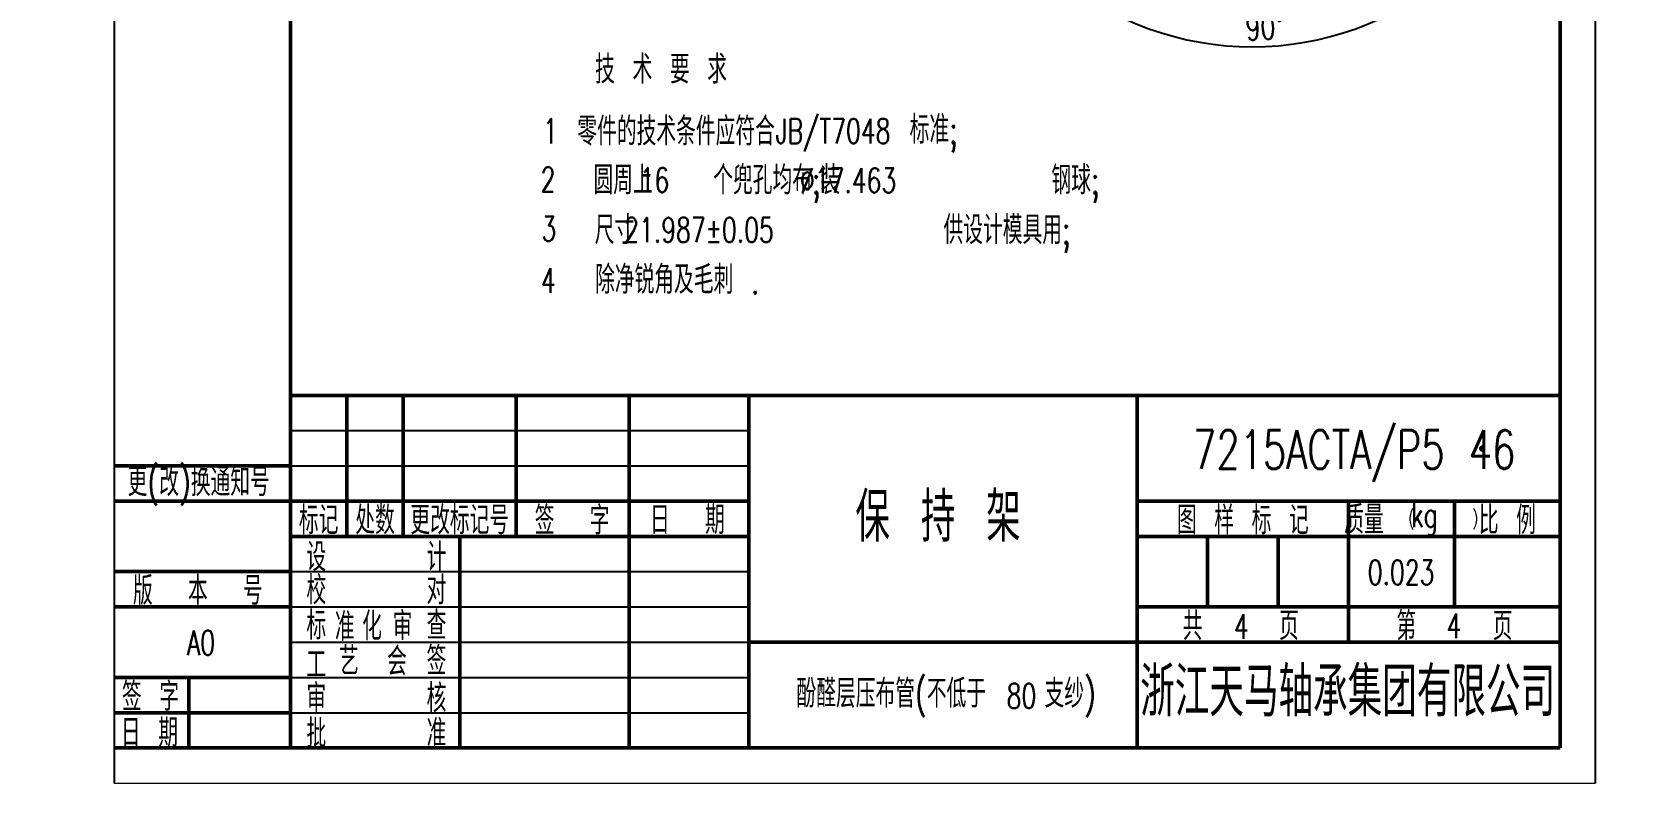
# Model space of a CAD drawing. Header units: millimetres. Extents: x 260 to 24115, y -110 to 18185.
# Drawn here: x 940.1 to 1165.8, y -110.3 to -3.8 of the extents above; entities that cross this region are included whole.
import ezdxf
from ezdxf.enums import TextEntityAlignment as Align

# ---------------------------------------------------------------- set-up
doc = ezdxf.new("R2010")
doc.units = ezdxf.units.MM
doc.header["$LTSCALE"] = 0.3
for name, color, linetype, lineweight in [('1', 7, 'Continuous', 50), ('2', 7, 'Continuous', 20), ('90', 7, 'Continuous', 20), ('文字', 7, 'Continuous', 15), ('粗实线', 7, 'Continuous', 50), ('细实线', 7, 'Continuous', 20)]:
    doc.layers.add(name, color=color, linetype=linetype, lineweight=lineweight)
doc.styles.add('HZ 小', font='txt.shx', dxfattribs={"width": 0.7, "bigfont": 'hztxt.shx'})
doc.dimstyles.new('1.1水平线性1：1', dxfattribs={"dimtxt": 3.5, "dimasz": 3.5, "dimexe": 2, "dimexo": 0, "dimgap": 1, "dimtad": 1, "dimdec": 7, "dimdsep": 46, "dimtxsty": 'HZ 小', "dimcen": 0, "dimdle": 7, "dimclre": 256, "dimadec": 3, "dimazin": 2, "dimtfac": 0.514286, "dimtdec": 7, "dimtix": 1, "dimtmove": 0, "dimatfit": 3, "dimfxl": 1, "dimtolj": 1, "dimarcsym": 0})

# ---------------------------------------------------------------- blocks, each defined once
blk = doc.blocks.new('*D33')
at = {"color": 0, "linetype": 'Continuous', "lineweight": -2, "transparency": 16777216}
for start, end in [(5.9765, 11.953), (350, 0), (338.047, 344.0235)]:
    blk.add_arc((542.5, -36.39), 33.57, start, end, dxfattribs=at)
at = {"color": 0, "transparency": 16777216}
for points in [[(575.3, -32.92), (576.47, -32.86), (576.07, -36.39)], [(575.34, -45.76), (574.2, -45.5), (575.56, -42.22)]]:
    blk.add_solid(points, dxfattribs=at)
at = {"layer": 'Defpoints', "color": 0, "transparency": 16777216}
for p in [(547.57, -36.39), (549.9, -37.69), (576.01, -38.34), (577.64, -36.39), (577.1, -42.49)]:
    blk.add_point(p, dxfattribs=at)
blk = doc.blocks.new('*D38')
at = {"linetype": 'Continuous', "lineweight": -2, "transparency": 16777216}
for p, q in [((1104.32, 28.48), (1081.17, 5.33)), ((1121.86, 28.48), (1145.01, 5.33))]:
    blk.add_line(p, q, dxfattribs=at)
at = {"color": 0, "linetype": 'Continuous', "lineweight": -2, "transparency": 16777216}
blk.add_arc((1113.09, 37.25), 43.15, 229.649, 310.351, dxfattribs=at)
at = {"color": 0, "transparency": 16777216}
for points in [[(1085.55, 4.8), (1084.76, 3.94), (1082.58, 6.74)], [(1141.42, 3.94), (1140.63, 4.8), (1143.6, 6.74)]]:
    blk.add_solid(points, dxfattribs=at)
at = {"layer": 'Defpoints', "color": 0, "transparency": 16777216}
for p in [(1106.79, 30.94), (1119.4, 30.94), (1104.32, 28.48), (1121.86, 28.48), (1101.92, -4.43)]:
    blk.add_point(p, dxfattribs=at)
at = {"color": 0, "transparency": 16777216, "insert": (1114.87, -3.11), "char_height": 3.5, "attachment_point": 5, "rotation": 2.5233, "style": 'HZ 小'}
blk.add_mtext('\\A1;90%%d', dxfattribs=at)

msp = doc.modelspace()

# ---------------------------------------------------------------- linework, layer by layer
at = {"color": 0}
for p, q in [((951.74780885, 186.65719782), (951.74780885, -110.34280218)), ((1161.74780885, -110.34280218), (1161.74780885, 186.65719782)), ((976.74780885, -60.34280218), (1041.74776146, -60.34280218)), ((976.74780885, -65.34280218), (1041.74776146, -65.34280218)), ((976.74780885, -80.34280218), (1041.74776146, -80.34280218)), ((976.74780885, -85.34280218), (1041.74776146, -85.34280218)), ((976.74780885, -90.34280218), (1041.74776146, -90.34280218)), ((976.74780885, -95.34280218), (1041.74776146, -95.34280218)), ((976.74780885, -100.34280218), (1041.74776146, -100.34280218))]:
    msp.add_line(p, q, dxfattribs=at)
at = {"const_width": 0.45, "flags": 128}
msp.add_lwpolyline([(1145.45758103, -62.87752431, 1), (1145.90758103, -62.87752431, 1)], format="xyb", close=True, dxfattribs=at)
at = {"layer": '1', "color": 0}
msp.add_line((1096.74780939, -90.34280218), (1041.747762, -90.34280218), dxfattribs=at)
at = {"layer": '粗实线', "color": 0}
for p, q in [((976.74780885, -105.34280218), (976.74780885, 181.65719782)), ((1156.74780885, 181.65719782), (1156.74780885, -105.34280218))]:
    msp.add_line(p, q, dxfattribs=at)
at = {"layer": '粗实线', "color": 0, "lineweight": 50}
for p, q in [((976.74780885, -55.34280218), (1156.74780885, -55.34280218)), ((984.74780885, -75.34280218), (984.74780885, -55.34280218)), ((992.74780885, -75.34280218), (992.74780885, -55.34280218)), ((1008.74780885, -75.34280218), (1008.74780885, -55.34280218)), ((1024.74780885, -75.34280218), (1024.74780885, -55.34280218)), ((1041.74776146, -105.34280218), (1041.74776146, -55.34280218)), ((1096.74780885, -105.34280218), (1096.74780885, -55.34280218)), ((976.74780885, -70.34280218), (1041.74776146, -70.34280218)), ((1096.74780885, -70.34280218), (1156.74780885, -70.34280218)), ((1126.74780885, -90.34280218), (1126.74780885, -70.34280218)), ((1141.74780885, -85.34280218), (1141.74780885, -70.34280218)), ((976.74780885, -75.34280218), (1041.74776146, -75.34280218)), ((1000.74776146, -105.34280218), (1000.74776146, -75.34280218)), ((1024.74780885, -105.34280218), (1024.74780885, -75.34280218)), ((1096.74780885, -75.34280218), (1156.74780885, -75.34280218)), ((1106.74780885, -85.34280218), (1106.74780885, -75.34280218)), ((1116.74780885, -85.34280218), (1116.74780885, -75.34280218)), ((1096.74780885, -85.34280218), (1156.74780885, -85.34280218)), ((1096.74780885, -90.34280218), (1156.74780885, -90.34280218)), ((976.74780885, -105.34280218), (951.74780885, -105.34280218)), ((976.74780885, -105.34280218), (1156.74780885, -105.34280218))]:
    msp.add_line(p, q, dxfattribs=at)
at = {"layer": '粗实线', "lineweight": 50}
for p, q in [((976.74781062, -65.34280241), (951.74781062, -65.34280241)), ((976.74781062, -70.34280241), (951.74781062, -70.34280241)), ((976.74781062, -80.34280241), (951.74781062, -80.34280241)), ((976.74781062, -85.34280241), (951.74781062, -85.34280241)), ((976.74781062, -95.34280241), (951.74781062, -95.34280241)), ((962.3333139, -95.34280241), (962.3333139, -105.34280241)), ((976.74781062, -100.34280241), (951.74781062, -100.34280241))]:
    msp.add_line(p, q, dxfattribs=at)
at = {"layer": '细实线', "color": 0, "lineweight": 20}
msp.add_line((951.74780885, -110.34280218), (1161.74780885, -110.34280218), dxfattribs=at)

# ---------------------------------------------------------------- texts
at = {"color": 0, "style": 'HZ 小', "width": 0.7}
msp.add_text('    (      )', height=2, dxfattribs=at).set_placement((1137.43649838, -72.84280218), align=Align.MIDDLE)
at = {"color": 7, "style": 'HZ 小', "width": 0.7}
msp.add_text('A0', height=3.5, dxfattribs=at).set_placement((962.08966768, -92.16678361))
msp.add_text('酚醛层压布管(不低于   支纱)', height=4, dxfattribs=at).set_placement((1069.69870539, -97.916547), align=Align.MIDDLE)
at = {"layer": '2', "style": 'HZ 小', "width": 0.7}
for s, height, p in [('  技 术 要 求', 4, (1014.9479422, -11.10580509)), ('  圆周上   个兜孔均布;装           钢球;', 4, (1014.70895495, -26.80822231)), ('  尺寸                供设计模具用;', 4, (1014.88540777, -33.88076028)), ('  除净锐角及毛刺 .', 4, (1014.93192652, -40.92808232)), ('保 持 架', 7, (1056.83056045, -76.09812281)), ('4', 3.5, (1110.46767105, -89.85408571)), ('4', 3.5, (1140.62281388, -89.76184577)), ('80', 3.5, (1078.27056308, -99.72750093))]:
    msp.add_text(s, height=height, dxfattribs=at).set_placement(p)
msp.add_text('浙江天马轴承集团有限公司', height=7, dxfattribs=at).set_placement((1126.60624997, -100.88165069), align=Align.CENTER)
at = {"layer": '90', "style": 'HZ 小', "width": 0.7}
for s, height, p in [('JB/T7048', 3.5, (1045.53241171, -19.59102847)), ('1', 3.5, (1012.57120862, -19.59021363)), ('2', 3.5, (1012.21423964, -26.48157612)), ('16', 3.5, (1026.25033204, -26.54069876)), ('%%C17.463', 3.5, (1048.96949296, -26.60364468)), ('3', 3.5, (1012.33208594, -33.45416211)), ('21.987%%P0.05', 3.5, (1024.05690965, -33.61047516)), ('4', 3.5, (1012.23913507, -40.80880996)), ('7215ACTA/P5 46', 5.5, (1104.7037615, -65.77341722)), ('0.023', 3.5, (1129.459381, -82.18830229))]:
    msp.add_text(s, height=height, dxfattribs=at).set_placement(p)
at = {"layer": '文字', "style": 'HZ 小', "width": 0.7}
for s, p in [('零件的技术条件应符合', (1017.41426448, -19.89264192)), ('标准;', (1064.5244682, -19.65710542))]:
    msp.add_text(s, height=4, dxfattribs=at).set_placement(p)
for s, p in [('更(改)换通知号', (963.74185707, -67.9207097)), ('版  本  号 ', (964.87361082, -82.84280241)), ('签 字', (956.90925731, -97.84280241)), ('日 期', (956.76348992, -103.03109964))]:
    msp.add_text(s, height=4, dxfattribs=at).set_placement(p, align=Align.MIDDLE)
at = {"layer": '文字', "color": 0, "style": 'HZ 小', "width": 0.7}
for s, height, p in [('标记', 4, (980.74780885, -72.84280218)), ('处数', 4, (988.74780885, -72.84280218)), ('更改标记号', 4, (1000.74353645, -72.84280218)), ('签  字', 4, (1016.67248281, -72.84280218)), ('日  期', 4, (1033.01339795, -72.84280218)), ('图 样 标 记', 4, (1111.74780885, -72.84280218)), ('质量    ', 4, (1133.91732501, -72.77790515)), ('kg', 3.5, (1137.48332176, -72.84280218)), ('比 例', 4, (1149.24776146, -72.84280218)), ('共    页', 4, (1111.46150367, -87.86198627)), ('第    页', 4, (1141.74780885, -87.84280218))]:
    msp.add_text(s, height=height, dxfattribs=at).set_placement(p, align=Align.MIDDLE)
at = {"layer": '文字', "char_height": 4, "attachment_point": 5, "style": 'HZ 小'}
for s, insert, width in [('设   ', (980.41428308, -78.29217159), 3.885), (' 计', (996.2040695, -78.29217159), 8.26), ('校   ', (980.41428308, -82.97171941), 3.955), (' 对', (996.2040695, -82.97171941), 8.4), ('标   ', (980.41428308, -87.97171941), 4.165), ('化', (988.31458996, -88.07267317), 3.64), ('审', (992.6297013, -88.06481478), 3.36), (' 查', (996.2040695, -87.97171941), 8.26), ('准', (984.44346998, -88.16068429), 3.64), ('工   ', (980.41428308, -93.53277186), 3.745), ('艺', (985.03120157, -93.00038399), 3.29), ('会', (991.85347804, -93.06481478), 3.99), (' 签', (996.2040695, -92.97171941), 8.295), ('审   ', (980.41428308, -98.29217159), 3.675), (' 核', (996.2040695, -98.29217159), 8.295), ('批   ', (980.41428308, -103.29217159), 3.815), (' 准', (996.2040695, -103.29217159), 8.26)]:
    msp.add_mtext(s, dxfattribs=dict(at, insert=insert, width=width))

# ---------------------------------------------------------------- dimensions: what is measured, and where the dimension line sits
at = {"color": 0}
dim = msp.add_angular_dim_2l(base=(576.00888246, -38.33859331), line1=((549.9004632, -37.69224557), (577.10376278, -42.48892125)), line2=((547.56599518, -36.38671546), (577.63763661, -36.38671546)), text=' ', dimstyle='1.1水平线性1：1', override={"dimtxsty": 'HZ 小'}, dxfattribs=at)
dim.commit()
dim.dimension.update_dxf_attribs({"geometry": '*D33', "text_midpoint": (24115.17002956, 18185.49737337)})
dim = msp.add_angular_dim_2l(base=(1101.92349025, -4.42628194), line1=((1119.39612015, 30.94481015, -3.30735216), (1121.85979695, 28.48113336, -3.30735216)), line2=((1106.78524523, 30.94481015, -3.30735216), (1104.32156843, 28.48113336, -3.30735216)), dimstyle='1.1水平线性1：1')
dim.commit()
dim.dimension.update_dxf_attribs({"geometry": '*D38', "text_midpoint": (1114.99022535, -5.85463657), "dimtype": 162})

doc.saveas('drawing.dxf')
